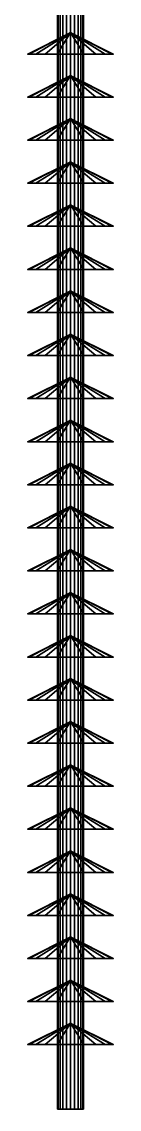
# Model space of a CAD drawing. Extents: x -14.2 to 13.4, y -20.5 to 46.3.
# Drawn here: x 7.5 to 7.7, y 38 to 40.525 of the extents above; entities that cross this region are included whole.
import ezdxf

# ---------------------------------------------------------------- set-up
doc = ezdxf.new("R2010")
doc.units = 0

msp = doc.modelspace()

# ---------------------------------------------------------------- linework, layer by layer
at = {"layer": '2', "color": 7}
for points in [[(7.5715, 43, 0.0093), (7.5715, 38, 0.0093), (7.57, 38), (7.57, 43)], [(7.57, 43), (7.57, 38), (7.5715, 38, -0.0093), (7.5715, 43, -0.0093)], [(7.5757, 43, 0.0176), (7.5757, 38, 0.0176), (7.5715, 38, 0.0093), (7.5715, 43, 0.0093)], [(7.5715, 43, -0.0093), (7.5715, 38, -0.0093), (7.5757, 38, -0.0176), (7.5757, 43, -0.0176)], [(7.5824, 43, 0.0243), (7.5824, 38, 0.0243), (7.5757, 38, 0.0176), (7.5757, 43, 0.0176)], [(7.5757, 43, -0.0176), (7.5757, 38, -0.0176), (7.5824, 38, -0.0243), (7.5824, 43, -0.0243)], [(7.5907, 43, 0.0285), (7.5907, 38, 0.0285), (7.5824, 38, 0.0243), (7.5824, 43, 0.0243)], [(7.5824, 43, -0.0243), (7.5824, 38, -0.0243), (7.5907, 38, -0.0285), (7.5907, 43, -0.0285)], [(7.6, 43, 0.03), (7.6, 38, 0.03), (7.5907, 38, 0.0285), (7.5907, 43, 0.0285)], [(7.5907, 43, -0.0285), (7.5907, 38, -0.0285), (7.6, 38, -0.03), (7.6, 43, -0.03)], [(7.6093, 43, 0.0285), (7.6093, 38, 0.0285), (7.6, 38, 0.03), (7.6, 43, 0.03)], [(7.6, 43, -0.03), (7.6, 38, -0.03), (7.6093, 38, -0.0285), (7.6093, 43, -0.0285)], [(7.6176, 43, 0.0243), (7.6176, 38, 0.0243), (7.6093, 38, 0.0285), (7.6093, 43, 0.0285)], [(7.6093, 43, -0.0285), (7.6093, 38, -0.0285), (7.6176, 38, -0.0243), (7.6176, 43, -0.0243)], [(7.6243, 43, 0.0176), (7.6243, 38, 0.0176), (7.6176, 38, 0.0243), (7.6176, 43, 0.0243)], [(7.6176, 43, -0.0243), (7.6176, 38, -0.0243), (7.6243, 38, -0.0176), (7.6243, 43, -0.0176)], [(7.6285, 43, 0.0093), (7.6285, 38, 0.0093), (7.6243, 38, 0.0176), (7.6243, 43, 0.0176)], [(7.6243, 43, -0.0176), (7.6243, 38, -0.0176), (7.6285, 38, -0.0093), (7.6285, 43, -0.0093)], [(7.63, 43), (7.63, 38), (7.6285, 38, 0.0093), (7.6285, 43, 0.0093)], [(7.6285, 43, -0.0093), (7.6285, 38, -0.0093), (7.63, 38), (7.63, 43)], [(7.6, 40.5), (7.5049, 40.45, 0.0309), (7.5, 40.45)], [(7.6, 40.5), (7.5, 40.45), (7.5049, 40.45, -0.0309)], [(7.6, 40.5), (7.5191, 40.45, 0.0588), (7.5049, 40.45, 0.0309)], [(7.6, 40.5), (7.5049, 40.45, -0.0309), (7.5191, 40.45, -0.0588)], [(7.6, 40.5), (7.5412, 40.45, 0.0809), (7.5191, 40.45, 0.0588)], [(7.6, 40.5), (7.5191, 40.45, -0.0588), (7.5412, 40.45, -0.0809)], [(7.6, 40.5), (7.5691, 40.45, 0.0951), (7.5412, 40.45, 0.0809)], [(7.6, 40.5), (7.5412, 40.45, -0.0809), (7.5691, 40.45, -0.0951)], [(7.6, 40.5), (7.6, 40.45, 0.1), (7.5691, 40.45, 0.0951)], [(7.6, 40.5), (7.5691, 40.45, -0.0951), (7.6, 40.45, -0.1)], [(7.6, 40.5), (7.7, 40.45), (7.6951, 40.45, 0.0309)], [(7.6, 40.5), (7.6951, 40.45, 0.0309), (7.6809, 40.45, 0.0588)], [(7.6, 40.5), (7.6809, 40.45, 0.0588), (7.6588, 40.45, 0.0809)], [(7.6, 40.5), (7.6588, 40.45, 0.0809), (7.6309, 40.45, 0.0951)], [(7.6, 40.5), (7.6309, 40.45, 0.0951), (7.6, 40.45, 0.1)], [(7.6, 40.5), (7.6, 40.45, -0.1), (7.6309, 40.45, -0.0951)], [(7.6, 40.5), (7.6309, 40.45, -0.0951), (7.6588, 40.45, -0.0809)], [(7.6, 40.5), (7.6588, 40.45, -0.0809), (7.6809, 40.45, -0.0588)], [(7.6, 40.5), (7.6809, 40.45, -0.0588), (7.6951, 40.45, -0.0309)], [(7.6, 40.5), (7.6951, 40.45, -0.0309), (7.7, 40.45)], [(7.6, 40.4), (7.5049, 40.35, 0.0309), (7.5, 40.35)], [(7.6, 40.4), (7.5, 40.35), (7.5049, 40.35, -0.0309)], [(7.6, 40.4), (7.5191, 40.35, 0.0588), (7.5049, 40.35, 0.0309)], [(7.6, 40.4), (7.5049, 40.35, -0.0309), (7.5191, 40.35, -0.0588)], [(7.6, 40.4), (7.5412, 40.35, 0.0809), (7.5191, 40.35, 0.0588)], [(7.6, 40.4), (7.5191, 40.35, -0.0588), (7.5412, 40.35, -0.0809)], [(7.6, 40.4), (7.5691, 40.35, 0.0951), (7.5412, 40.35, 0.0809)], [(7.6, 40.4), (7.5412, 40.35, -0.0809), (7.5691, 40.35, -0.0951)], [(7.6, 40.4), (7.6, 40.35, 0.1), (7.5691, 40.35, 0.0951)], [(7.6, 40.4), (7.5691, 40.35, -0.0951), (7.6, 40.35, -0.1)], [(7.6, 40.4), (7.7, 40.35), (7.6951, 40.35, 0.0309)], [(7.6, 40.4), (7.6951, 40.35, 0.0309), (7.6809, 40.35, 0.0588)], [(7.6, 40.4), (7.6809, 40.35, 0.0588), (7.6588, 40.35, 0.0809)], [(7.6, 40.4), (7.6588, 40.35, 0.0809), (7.6309, 40.35, 0.0951)], [(7.6, 40.4), (7.6309, 40.35, 0.0951), (7.6, 40.35, 0.1)], [(7.6, 40.4), (7.6, 40.35, -0.1), (7.6309, 40.35, -0.0951)], [(7.6, 40.4), (7.6309, 40.35, -0.0951), (7.6588, 40.35, -0.0809)], [(7.6, 40.4), (7.6588, 40.35, -0.0809), (7.6809, 40.35, -0.0588)], [(7.6, 40.4), (7.6809, 40.35, -0.0588), (7.6951, 40.35, -0.0309)], [(7.6, 40.4), (7.6951, 40.35, -0.0309), (7.7, 40.35)], [(7.6, 40.3), (7.5049, 40.25, 0.0309), (7.5, 40.25)], [(7.6, 40.3), (7.5, 40.25), (7.5049, 40.25, -0.0309)], [(7.6, 40.3), (7.5191, 40.25, 0.0588), (7.5049, 40.25, 0.0309)], [(7.6, 40.3), (7.5049, 40.25, -0.0309), (7.5191, 40.25, -0.0588)], [(7.6, 40.3), (7.5412, 40.25, 0.0809), (7.5191, 40.25, 0.0588)], [(7.6, 40.3), (7.5191, 40.25, -0.0588), (7.5412, 40.25, -0.0809)], [(7.6, 40.3), (7.5691, 40.25, 0.0951), (7.5412, 40.25, 0.0809)], [(7.6, 40.3), (7.5412, 40.25, -0.0809), (7.5691, 40.25, -0.0951)], [(7.6, 40.3), (7.6, 40.25, 0.1), (7.5691, 40.25, 0.0951)], [(7.6, 40.3), (7.5691, 40.25, -0.0951), (7.6, 40.25, -0.1)], [(7.6, 40.3), (7.7, 40.25), (7.6951, 40.25, 0.0309)], [(7.6, 40.3), (7.6951, 40.25, 0.0309), (7.6809, 40.25, 0.0588)], [(7.6, 40.3), (7.6809, 40.25, 0.0588), (7.6588, 40.25, 0.0809)], [(7.6, 40.3), (7.6588, 40.25, 0.0809), (7.6309, 40.25, 0.0951)], [(7.6, 40.3), (7.6309, 40.25, 0.0951), (7.6, 40.25, 0.1)], [(7.6, 40.3), (7.6, 40.25, -0.1), (7.6309, 40.25, -0.0951)], [(7.6, 40.3), (7.6309, 40.25, -0.0951), (7.6588, 40.25, -0.0809)], [(7.6, 40.3), (7.6588, 40.25, -0.0809), (7.6809, 40.25, -0.0588)], [(7.6, 40.3), (7.6809, 40.25, -0.0588), (7.6951, 40.25, -0.0309)], [(7.6, 40.3), (7.6951, 40.25, -0.0309), (7.7, 40.25)], [(7.6, 40.2), (7.5049, 40.15, 0.0309), (7.5, 40.15)], [(7.6, 40.2), (7.5, 40.15), (7.5049, 40.15, -0.0309)], [(7.6, 40.2), (7.5191, 40.15, 0.0588), (7.5049, 40.15, 0.0309)], [(7.6, 40.2), (7.5049, 40.15, -0.0309), (7.5191, 40.15, -0.0588)], [(7.6, 40.2), (7.5412, 40.15, 0.0809), (7.5191, 40.15, 0.0588)], [(7.6, 40.2), (7.5191, 40.15, -0.0588), (7.5412, 40.15, -0.0809)], [(7.6, 40.2), (7.5691, 40.15, 0.0951), (7.5412, 40.15, 0.0809)], [(7.6, 40.2), (7.5412, 40.15, -0.0809), (7.5691, 40.15, -0.0951)], [(7.6, 40.2), (7.6, 40.15, 0.1), (7.5691, 40.15, 0.0951)], [(7.6, 40.2), (7.5691, 40.15, -0.0951), (7.6, 40.15, -0.1)], [(7.6, 40.2), (7.7, 40.15), (7.6951, 40.15, 0.0309)], [(7.6, 40.2), (7.6951, 40.15, 0.0309), (7.6809, 40.15, 0.0588)], [(7.6, 40.2), (7.6809, 40.15, 0.0588), (7.6588, 40.15, 0.0809)], [(7.6, 40.2), (7.6588, 40.15, 0.0809), (7.6309, 40.15, 0.0951)], [(7.6, 40.2), (7.6309, 40.15, 0.0951), (7.6, 40.15, 0.1)], [(7.6, 40.2), (7.6, 40.15, -0.1), (7.6309, 40.15, -0.0951)], [(7.6, 40.2), (7.6309, 40.15, -0.0951), (7.6588, 40.15, -0.0809)], [(7.6, 40.2), (7.6588, 40.15, -0.0809), (7.6809, 40.15, -0.0588)], [(7.6, 40.2), (7.6809, 40.15, -0.0588), (7.6951, 40.15, -0.0309)], [(7.6, 40.2), (7.6951, 40.15, -0.0309), (7.7, 40.15)], [(7.6, 40.1), (7.5049, 40.05, 0.0309), (7.5, 40.05)], [(7.6, 40.1), (7.5, 40.05), (7.5049, 40.05, -0.0309)], [(7.6, 40.1), (7.5191, 40.05, 0.0588), (7.5049, 40.05, 0.0309)], [(7.6, 40.1), (7.5049, 40.05, -0.0309), (7.5191, 40.05, -0.0588)], [(7.6, 40.1), (7.5412, 40.05, 0.0809), (7.5191, 40.05, 0.0588)], [(7.6, 40.1), (7.5191, 40.05, -0.0588), (7.5412, 40.05, -0.0809)], [(7.6, 40.1), (7.5691, 40.05, 0.0951), (7.5412, 40.05, 0.0809)], [(7.6, 40.1), (7.5412, 40.05, -0.0809), (7.5691, 40.05, -0.0951)], [(7.6, 40.1), (7.6, 40.05, 0.1), (7.5691, 40.05, 0.0951)], [(7.6, 40.1), (7.5691, 40.05, -0.0951), (7.6, 40.05, -0.1)], [(7.6, 40.1), (7.7, 40.05), (7.6951, 40.05, 0.0309)], [(7.6, 40.1), (7.6951, 40.05, 0.0309), (7.6809, 40.05, 0.0588)], [(7.6, 40.1), (7.6809, 40.05, 0.0588), (7.6588, 40.05, 0.0809)], [(7.6, 40.1), (7.6588, 40.05, 0.0809), (7.6309, 40.05, 0.0951)], [(7.6, 40.1), (7.6309, 40.05, 0.0951), (7.6, 40.05, 0.1)], [(7.6, 40.1), (7.6, 40.05, -0.1), (7.6309, 40.05, -0.0951)], [(7.6, 40.1), (7.6309, 40.05, -0.0951), (7.6588, 40.05, -0.0809)], [(7.6, 40.1), (7.6588, 40.05, -0.0809), (7.6809, 40.05, -0.0588)], [(7.6, 40.1), (7.6809, 40.05, -0.0588), (7.6951, 40.05, -0.0309)], [(7.6, 40.1), (7.6951, 40.05, -0.0309), (7.7, 40.05)], [(7.6, 40), (7.5049, 39.95, 0.0309), (7.5, 39.95)], [(7.6, 40), (7.5, 39.95), (7.5049, 39.95, -0.0309)], [(7.6, 40), (7.5191, 39.95, 0.0588), (7.5049, 39.95, 0.0309)], [(7.6, 40), (7.5049, 39.95, -0.0309), (7.5191, 39.95, -0.0588)], [(7.6, 40), (7.5412, 39.95, 0.0809), (7.5191, 39.95, 0.0588)], [(7.6, 40), (7.5191, 39.95, -0.0588), (7.5412, 39.95, -0.0809)], [(7.6, 40), (7.5691, 39.95, 0.0951), (7.5412, 39.95, 0.0809)], [(7.6, 40), (7.5412, 39.95, -0.0809), (7.5691, 39.95, -0.0951)], [(7.6, 40), (7.6, 39.95, 0.1), (7.5691, 39.95, 0.0951)], [(7.6, 40), (7.5691, 39.95, -0.0951), (7.6, 39.95, -0.1)], [(7.6, 40), (7.7, 39.95), (7.6951, 39.95, 0.0309)], [(7.6, 40), (7.6951, 39.95, 0.0309), (7.6809, 39.95, 0.0588)], [(7.6, 40), (7.6809, 39.95, 0.0588), (7.6588, 39.95, 0.0809)], [(7.6, 40), (7.6588, 39.95, 0.0809), (7.6309, 39.95, 0.0951)], [(7.6, 40), (7.6309, 39.95, 0.0951), (7.6, 39.95, 0.1)], [(7.6, 40), (7.6, 39.95, -0.1), (7.6309, 39.95, -0.0951)], [(7.6, 40), (7.6309, 39.95, -0.0951), (7.6588, 39.95, -0.0809)], [(7.6, 40), (7.6588, 39.95, -0.0809), (7.6809, 39.95, -0.0588)], [(7.6, 40), (7.6809, 39.95, -0.0588), (7.6951, 39.95, -0.0309)], [(7.6, 40), (7.6951, 39.95, -0.0309), (7.7, 39.95)], [(7.6, 39.9), (7.5049, 39.85, 0.0309), (7.5, 39.85)], [(7.6, 39.9), (7.5, 39.85), (7.5049, 39.85, -0.0309)], [(7.6, 39.9), (7.5191, 39.85, 0.0588), (7.5049, 39.85, 0.0309)], [(7.6, 39.9), (7.5049, 39.85, -0.0309), (7.5191, 39.85, -0.0588)], [(7.6, 39.9), (7.5412, 39.85, 0.0809), (7.5191, 39.85, 0.0588)], [(7.6, 39.9), (7.5191, 39.85, -0.0588), (7.5412, 39.85, -0.0809)], [(7.6, 39.9), (7.5691, 39.85, 0.0951), (7.5412, 39.85, 0.0809)], [(7.6, 39.9), (7.5412, 39.85, -0.0809), (7.5691, 39.85, -0.0951)], [(7.6, 39.9), (7.6, 39.85, 0.1), (7.5691, 39.85, 0.0951)], [(7.6, 39.9), (7.5691, 39.85, -0.0951), (7.6, 39.85, -0.1)], [(7.6, 39.9), (7.7, 39.85), (7.6951, 39.85, 0.0309)], [(7.6, 39.9), (7.6951, 39.85, 0.0309), (7.6809, 39.85, 0.0588)], [(7.6, 39.9), (7.6809, 39.85, 0.0588), (7.6588, 39.85, 0.0809)], [(7.6, 39.9), (7.6588, 39.85, 0.0809), (7.6309, 39.85, 0.0951)], [(7.6, 39.9), (7.6309, 39.85, 0.0951), (7.6, 39.85, 0.1)], [(7.6, 39.9), (7.6, 39.85, -0.1), (7.6309, 39.85, -0.0951)], [(7.6, 39.9), (7.6309, 39.85, -0.0951), (7.6588, 39.85, -0.0809)], [(7.6, 39.9), (7.6588, 39.85, -0.0809), (7.6809, 39.85, -0.0588)], [(7.6, 39.9), (7.6809, 39.85, -0.0588), (7.6951, 39.85, -0.0309)], [(7.6, 39.9), (7.6951, 39.85, -0.0309), (7.7, 39.85)], [(7.6, 39.8), (7.5049, 39.75, 0.0309), (7.5, 39.75)], [(7.6, 39.8), (7.5, 39.75), (7.5049, 39.75, -0.0309)], [(7.6, 39.8), (7.5191, 39.75, 0.0588), (7.5049, 39.75, 0.0309)], [(7.6, 39.8), (7.5049, 39.75, -0.0309), (7.5191, 39.75, -0.0588)], [(7.6, 39.8), (7.5412, 39.75, 0.0809), (7.5191, 39.75, 0.0588)], [(7.6, 39.8), (7.5191, 39.75, -0.0588), (7.5412, 39.75, -0.0809)], [(7.6, 39.8), (7.5691, 39.75, 0.0951), (7.5412, 39.75, 0.0809)], [(7.6, 39.8), (7.5412, 39.75, -0.0809), (7.5691, 39.75, -0.0951)], [(7.6, 39.8), (7.6, 39.75, 0.1), (7.5691, 39.75, 0.0951)], [(7.6, 39.8), (7.5691, 39.75, -0.0951), (7.6, 39.75, -0.1)], [(7.6, 39.8), (7.7, 39.75), (7.6951, 39.75, 0.0309)], [(7.6, 39.8), (7.6951, 39.75, 0.0309), (7.6809, 39.75, 0.0588)], [(7.6, 39.8), (7.6809, 39.75, 0.0588), (7.6588, 39.75, 0.0809)], [(7.6, 39.8), (7.6588, 39.75, 0.0809), (7.6309, 39.75, 0.0951)], [(7.6, 39.8), (7.6309, 39.75, 0.0951), (7.6, 39.75, 0.1)], [(7.6, 39.8), (7.6, 39.75, -0.1), (7.6309, 39.75, -0.0951)], [(7.6, 39.8), (7.6309, 39.75, -0.0951), (7.6588, 39.75, -0.0809)], [(7.6, 39.8), (7.6588, 39.75, -0.0809), (7.6809, 39.75, -0.0588)], [(7.6, 39.8), (7.6809, 39.75, -0.0588), (7.6951, 39.75, -0.0309)], [(7.6, 39.8), (7.6951, 39.75, -0.0309), (7.7, 39.75)], [(7.6, 39.7), (7.5049, 39.65, 0.0309), (7.5, 39.65)], [(7.6, 39.7), (7.5, 39.65), (7.5049, 39.65, -0.0309)], [(7.6, 39.7), (7.5191, 39.65, 0.0588), (7.5049, 39.65, 0.0309)], [(7.6, 39.7), (7.5049, 39.65, -0.0309), (7.5191, 39.65, -0.0588)], [(7.6, 39.7), (7.5412, 39.65, 0.0809), (7.5191, 39.65, 0.0588)], [(7.6, 39.7), (7.5191, 39.65, -0.0588), (7.5412, 39.65, -0.0809)], [(7.6, 39.7), (7.5691, 39.65, 0.0951), (7.5412, 39.65, 0.0809)], [(7.6, 39.7), (7.5412, 39.65, -0.0809), (7.5691, 39.65, -0.0951)], [(7.6, 39.7), (7.6, 39.65, 0.1), (7.5691, 39.65, 0.0951)], [(7.6, 39.7), (7.5691, 39.65, -0.0951), (7.6, 39.65, -0.1)], [(7.6, 39.7), (7.7, 39.65), (7.6951, 39.65, 0.0309)], [(7.6, 39.7), (7.6951, 39.65, 0.0309), (7.6809, 39.65, 0.0588)], [(7.6, 39.7), (7.6809, 39.65, 0.0588), (7.6588, 39.65, 0.0809)], [(7.6, 39.7), (7.6588, 39.65, 0.0809), (7.6309, 39.65, 0.0951)], [(7.6, 39.7), (7.6309, 39.65, 0.0951), (7.6, 39.65, 0.1)], [(7.6, 39.7), (7.6, 39.65, -0.1), (7.6309, 39.65, -0.0951)], [(7.6, 39.7), (7.6309, 39.65, -0.0951), (7.6588, 39.65, -0.0809)], [(7.6, 39.7), (7.6588, 39.65, -0.0809), (7.6809, 39.65, -0.0588)], [(7.6, 39.7), (7.6809, 39.65, -0.0588), (7.6951, 39.65, -0.0309)], [(7.6, 39.7), (7.6951, 39.65, -0.0309), (7.7, 39.65)], [(7.6, 39.6), (7.5049, 39.55, 0.0309), (7.5, 39.55)], [(7.6, 39.6), (7.5, 39.55), (7.5049, 39.55, -0.0309)], [(7.6, 39.6), (7.5191, 39.55, 0.0588), (7.5049, 39.55, 0.0309)], [(7.6, 39.6), (7.5049, 39.55, -0.0309), (7.5191, 39.55, -0.0588)], [(7.6, 39.6), (7.5412, 39.55, 0.0809), (7.5191, 39.55, 0.0588)], [(7.6, 39.6), (7.5191, 39.55, -0.0588), (7.5412, 39.55, -0.0809)], [(7.6, 39.6), (7.5691, 39.55, 0.0951), (7.5412, 39.55, 0.0809)], [(7.6, 39.6), (7.5412, 39.55, -0.0809), (7.5691, 39.55, -0.0951)], [(7.6, 39.6), (7.6, 39.55, 0.1), (7.5691, 39.55, 0.0951)], [(7.6, 39.6), (7.5691, 39.55, -0.0951), (7.6, 39.55, -0.1)], [(7.6, 39.6), (7.7, 39.55), (7.6951, 39.55, 0.0309)], [(7.6, 39.6), (7.6951, 39.55, 0.0309), (7.6809, 39.55, 0.0588)], [(7.6, 39.6), (7.6809, 39.55, 0.0588), (7.6588, 39.55, 0.0809)], [(7.6, 39.6), (7.6588, 39.55, 0.0809), (7.6309, 39.55, 0.0951)], [(7.6, 39.6), (7.6309, 39.55, 0.0951), (7.6, 39.55, 0.1)], [(7.6, 39.6), (7.6, 39.55, -0.1), (7.6309, 39.55, -0.0951)], [(7.6, 39.6), (7.6309, 39.55, -0.0951), (7.6588, 39.55, -0.0809)], [(7.6, 39.6), (7.6588, 39.55, -0.0809), (7.6809, 39.55, -0.0588)], [(7.6, 39.6), (7.6809, 39.55, -0.0588), (7.6951, 39.55, -0.0309)], [(7.6, 39.6), (7.6951, 39.55, -0.0309), (7.7, 39.55)], [(7.6, 39.5), (7.5049, 39.45, 0.0309), (7.5, 39.45)], [(7.6, 39.5), (7.5, 39.45), (7.5049, 39.45, -0.0309)], [(7.6, 39.5), (7.5191, 39.45, 0.0588), (7.5049, 39.45, 0.0309)], [(7.6, 39.5), (7.5049, 39.45, -0.0309), (7.5191, 39.45, -0.0588)], [(7.6, 39.5), (7.5412, 39.45, 0.0809), (7.5191, 39.45, 0.0588)], [(7.6, 39.5), (7.5191, 39.45, -0.0588), (7.5412, 39.45, -0.0809)], [(7.6, 39.5), (7.5691, 39.45, 0.0951), (7.5412, 39.45, 0.0809)], [(7.6, 39.5), (7.5412, 39.45, -0.0809), (7.5691, 39.45, -0.0951)], [(7.6, 39.5), (7.6, 39.45, 0.1), (7.5691, 39.45, 0.0951)], [(7.6, 39.5), (7.5691, 39.45, -0.0951), (7.6, 39.45, -0.1)], [(7.6, 39.5), (7.7, 39.45), (7.6951, 39.45, 0.0309)], [(7.6, 39.5), (7.6951, 39.45, 0.0309), (7.6809, 39.45, 0.0588)], [(7.6, 39.5), (7.6809, 39.45, 0.0588), (7.6588, 39.45, 0.0809)], [(7.6, 39.5), (7.6588, 39.45, 0.0809), (7.6309, 39.45, 0.0951)], [(7.6, 39.5), (7.6309, 39.45, 0.0951), (7.6, 39.45, 0.1)], [(7.6, 39.5), (7.6, 39.45, -0.1), (7.6309, 39.45, -0.0951)], [(7.6, 39.5), (7.6309, 39.45, -0.0951), (7.6588, 39.45, -0.0809)], [(7.6, 39.5), (7.6588, 39.45, -0.0809), (7.6809, 39.45, -0.0588)], [(7.6, 39.5), (7.6809, 39.45, -0.0588), (7.6951, 39.45, -0.0309)], [(7.6, 39.5), (7.6951, 39.45, -0.0309), (7.7, 39.45)], [(7.6, 39.4), (7.5049, 39.35, 0.0309), (7.5, 39.35)], [(7.6, 39.4), (7.5, 39.35), (7.5049, 39.35, -0.0309)], [(7.6, 39.4), (7.5191, 39.35, 0.0588), (7.5049, 39.35, 0.0309)], [(7.6, 39.4), (7.5049, 39.35, -0.0309), (7.5191, 39.35, -0.0588)], [(7.6, 39.4), (7.5412, 39.35, 0.0809), (7.5191, 39.35, 0.0588)], [(7.6, 39.4), (7.5191, 39.35, -0.0588), (7.5412, 39.35, -0.0809)], [(7.6, 39.4), (7.5691, 39.35, 0.0951), (7.5412, 39.35, 0.0809)], [(7.6, 39.4), (7.5412, 39.35, -0.0809), (7.5691, 39.35, -0.0951)], [(7.6, 39.4), (7.6, 39.35, 0.1), (7.5691, 39.35, 0.0951)], [(7.6, 39.4), (7.5691, 39.35, -0.0951), (7.6, 39.35, -0.1)], [(7.6, 39.4), (7.7, 39.35), (7.6951, 39.35, 0.0309)], [(7.6, 39.4), (7.6951, 39.35, 0.0309), (7.6809, 39.35, 0.0588)], [(7.6, 39.4), (7.6809, 39.35, 0.0588), (7.6588, 39.35, 0.0809)], [(7.6, 39.4), (7.6588, 39.35, 0.0809), (7.6309, 39.35, 0.0951)], [(7.6, 39.4), (7.6309, 39.35, 0.0951), (7.6, 39.35, 0.1)], [(7.6, 39.4), (7.6, 39.35, -0.1), (7.6309, 39.35, -0.0951)], [(7.6, 39.4), (7.6309, 39.35, -0.0951), (7.6588, 39.35, -0.0809)], [(7.6, 39.4), (7.6588, 39.35, -0.0809), (7.6809, 39.35, -0.0588)], [(7.6, 39.4), (7.6809, 39.35, -0.0588), (7.6951, 39.35, -0.0309)], [(7.6, 39.4), (7.6951, 39.35, -0.0309), (7.7, 39.35)], [(7.6, 39.3), (7.5049, 39.25, 0.0309), (7.5, 39.25)], [(7.6, 39.3), (7.5, 39.25), (7.5049, 39.25, -0.0309)], [(7.6, 39.3), (7.5191, 39.25, 0.0588), (7.5049, 39.25, 0.0309)], [(7.6, 39.3), (7.5049, 39.25, -0.0309), (7.5191, 39.25, -0.0588)], [(7.6, 39.3), (7.5412, 39.25, 0.0809), (7.5191, 39.25, 0.0588)], [(7.6, 39.3), (7.5191, 39.25, -0.0588), (7.5412, 39.25, -0.0809)], [(7.6, 39.3), (7.5691, 39.25, 0.0951), (7.5412, 39.25, 0.0809)], [(7.6, 39.3), (7.5412, 39.25, -0.0809), (7.5691, 39.25, -0.0951)], [(7.6, 39.3), (7.6, 39.25, 0.1), (7.5691, 39.25, 0.0951)], [(7.6, 39.3), (7.5691, 39.25, -0.0951), (7.6, 39.25, -0.1)], [(7.6, 39.3), (7.7, 39.25), (7.6951, 39.25, 0.0309)], [(7.6, 39.3), (7.6951, 39.25, 0.0309), (7.6809, 39.25, 0.0588)], [(7.6, 39.3), (7.6809, 39.25, 0.0588), (7.6588, 39.25, 0.0809)], [(7.6, 39.3), (7.6588, 39.25, 0.0809), (7.6309, 39.25, 0.0951)], [(7.6, 39.3), (7.6309, 39.25, 0.0951), (7.6, 39.25, 0.1)], [(7.6, 39.3), (7.6, 39.25, -0.1), (7.6309, 39.25, -0.0951)], [(7.6, 39.3), (7.6309, 39.25, -0.0951), (7.6588, 39.25, -0.0809)], [(7.6, 39.3), (7.6588, 39.25, -0.0809), (7.6809, 39.25, -0.0588)], [(7.6, 39.3), (7.6809, 39.25, -0.0588), (7.6951, 39.25, -0.0309)], [(7.6, 39.3), (7.6951, 39.25, -0.0309), (7.7, 39.25)], [(7.6, 39.2), (7.5049, 39.15, 0.0309), (7.5, 39.15)], [(7.6, 39.2), (7.5, 39.15), (7.5049, 39.15, -0.0309)], [(7.6, 39.2), (7.5191, 39.15, 0.0588), (7.5049, 39.15, 0.0309)], [(7.6, 39.2), (7.5049, 39.15, -0.0309), (7.5191, 39.15, -0.0588)], [(7.6, 39.2), (7.5412, 39.15, 0.0809), (7.5191, 39.15, 0.0588)], [(7.6, 39.2), (7.5191, 39.15, -0.0588), (7.5412, 39.15, -0.0809)], [(7.6, 39.2), (7.5691, 39.15, 0.0951), (7.5412, 39.15, 0.0809)], [(7.6, 39.2), (7.5412, 39.15, -0.0809), (7.5691, 39.15, -0.0951)], [(7.6, 39.2), (7.6, 39.15, 0.1), (7.5691, 39.15, 0.0951)], [(7.6, 39.2), (7.5691, 39.15, -0.0951), (7.6, 39.15, -0.1)], [(7.6, 39.2), (7.7, 39.15), (7.6951, 39.15, 0.0309)], [(7.6, 39.2), (7.6951, 39.15, 0.0309), (7.6809, 39.15, 0.0588)], [(7.6, 39.2), (7.6809, 39.15, 0.0588), (7.6588, 39.15, 0.0809)], [(7.6, 39.2), (7.6588, 39.15, 0.0809), (7.6309, 39.15, 0.0951)], [(7.6, 39.2), (7.6309, 39.15, 0.0951), (7.6, 39.15, 0.1)], [(7.6, 39.2), (7.6, 39.15, -0.1), (7.6309, 39.15, -0.0951)], [(7.6, 39.2), (7.6309, 39.15, -0.0951), (7.6588, 39.15, -0.0809)], [(7.6, 39.2), (7.6588, 39.15, -0.0809), (7.6809, 39.15, -0.0588)], [(7.6, 39.2), (7.6809, 39.15, -0.0588), (7.6951, 39.15, -0.0309)], [(7.6, 39.2), (7.6951, 39.15, -0.0309), (7.7, 39.15)], [(7.6, 39.1), (7.5049, 39.05, 0.0309), (7.5, 39.05)], [(7.6, 39.1), (7.5, 39.05), (7.5049, 39.05, -0.0309)], [(7.6, 39.1), (7.5191, 39.05, 0.0588), (7.5049, 39.05, 0.0309)], [(7.6, 39.1), (7.5049, 39.05, -0.0309), (7.5191, 39.05, -0.0588)], [(7.6, 39.1), (7.5412, 39.05, 0.0809), (7.5191, 39.05, 0.0588)], [(7.6, 39.1), (7.5191, 39.05, -0.0588), (7.5412, 39.05, -0.0809)], [(7.6, 39.1), (7.5691, 39.05, 0.0951), (7.5412, 39.05, 0.0809)], [(7.6, 39.1), (7.5412, 39.05, -0.0809), (7.5691, 39.05, -0.0951)], [(7.6, 39.1), (7.6, 39.05, 0.1), (7.5691, 39.05, 0.0951)], [(7.6, 39.1), (7.5691, 39.05, -0.0951), (7.6, 39.05, -0.1)], [(7.6, 39.1), (7.7, 39.05), (7.6951, 39.05, 0.0309)], [(7.6, 39.1), (7.6951, 39.05, 0.0309), (7.6809, 39.05, 0.0588)], [(7.6, 39.1), (7.6809, 39.05, 0.0588), (7.6588, 39.05, 0.0809)], [(7.6, 39.1), (7.6588, 39.05, 0.0809), (7.6309, 39.05, 0.0951)], [(7.6, 39.1), (7.6309, 39.05, 0.0951), (7.6, 39.05, 0.1)], [(7.6, 39.1), (7.6, 39.05, -0.1), (7.6309, 39.05, -0.0951)], [(7.6, 39.1), (7.6309, 39.05, -0.0951), (7.6588, 39.05, -0.0809)], [(7.6, 39.1), (7.6588, 39.05, -0.0809), (7.6809, 39.05, -0.0588)], [(7.6, 39.1), (7.6809, 39.05, -0.0588), (7.6951, 39.05, -0.0309)], [(7.6, 39.1), (7.6951, 39.05, -0.0309), (7.7, 39.05)], [(7.6, 39), (7.5049, 38.95, 0.0309), (7.5, 38.95)], [(7.6, 39), (7.5, 38.95), (7.5049, 38.95, -0.0309)], [(7.6, 39), (7.5191, 38.95, 0.0588), (7.5049, 38.95, 0.0309)], [(7.6, 39), (7.5049, 38.95, -0.0309), (7.5191, 38.95, -0.0588)], [(7.6, 39), (7.5412, 38.95, 0.0809), (7.5191, 38.95, 0.0588)], [(7.6, 39), (7.5191, 38.95, -0.0588), (7.5412, 38.95, -0.0809)], [(7.6, 39), (7.5691, 38.95, 0.0951), (7.5412, 38.95, 0.0809)], [(7.6, 39), (7.5412, 38.95, -0.0809), (7.5691, 38.95, -0.0951)], [(7.6, 39), (7.6, 38.95, 0.1), (7.5691, 38.95, 0.0951)], [(7.6, 39), (7.5691, 38.95, -0.0951), (7.6, 38.95, -0.1)], [(7.6, 39), (7.7, 38.95), (7.6951, 38.95, 0.0309)], [(7.6, 39), (7.6951, 38.95, 0.0309), (7.6809, 38.95, 0.0588)], [(7.6, 39), (7.6809, 38.95, 0.0588), (7.6588, 38.95, 0.0809)], [(7.6, 39), (7.6588, 38.95, 0.0809), (7.6309, 38.95, 0.0951)], [(7.6, 39), (7.6309, 38.95, 0.0951), (7.6, 38.95, 0.1)], [(7.6, 39), (7.6, 38.95, -0.1), (7.6309, 38.95, -0.0951)], [(7.6, 39), (7.6309, 38.95, -0.0951), (7.6588, 38.95, -0.0809)], [(7.6, 39), (7.6588, 38.95, -0.0809), (7.6809, 38.95, -0.0588)], [(7.6, 39), (7.6809, 38.95, -0.0588), (7.6951, 38.95, -0.0309)], [(7.6, 39), (7.6951, 38.95, -0.0309), (7.7, 38.95)], [(7.6, 38.9), (7.5049, 38.85, 0.0309), (7.5, 38.85)], [(7.6, 38.9), (7.5, 38.85), (7.5049, 38.85, -0.0309)], [(7.6, 38.9), (7.5191, 38.85, 0.0588), (7.5049, 38.85, 0.0309)], [(7.6, 38.9), (7.5049, 38.85, -0.0309), (7.5191, 38.85, -0.0588)], [(7.6, 38.9), (7.5412, 38.85, 0.0809), (7.5191, 38.85, 0.0588)], [(7.6, 38.9), (7.5191, 38.85, -0.0588), (7.5412, 38.85, -0.0809)], [(7.6, 38.9), (7.5691, 38.85, 0.0951), (7.5412, 38.85, 0.0809)], [(7.6, 38.9), (7.5412, 38.85, -0.0809), (7.5691, 38.85, -0.0951)], [(7.6, 38.9), (7.6, 38.85, 0.1), (7.5691, 38.85, 0.0951)], [(7.6, 38.9), (7.5691, 38.85, -0.0951), (7.6, 38.85, -0.1)], [(7.6, 38.9), (7.7, 38.85), (7.6951, 38.85, 0.0309)], [(7.6, 38.9), (7.6951, 38.85, 0.0309), (7.6809, 38.85, 0.0588)], [(7.6, 38.9), (7.6809, 38.85, 0.0588), (7.6588, 38.85, 0.0809)], [(7.6, 38.9), (7.6588, 38.85, 0.0809), (7.6309, 38.85, 0.0951)], [(7.6, 38.9), (7.6309, 38.85, 0.0951), (7.6, 38.85, 0.1)], [(7.6, 38.9), (7.6, 38.85, -0.1), (7.6309, 38.85, -0.0951)], [(7.6, 38.9), (7.6309, 38.85, -0.0951), (7.6588, 38.85, -0.0809)], [(7.6, 38.9), (7.6588, 38.85, -0.0809), (7.6809, 38.85, -0.0588)], [(7.6, 38.9), (7.6809, 38.85, -0.0588), (7.6951, 38.85, -0.0309)], [(7.6, 38.9), (7.6951, 38.85, -0.0309), (7.7, 38.85)], [(7.6, 38.8), (7.5049, 38.75, 0.0309), (7.5, 38.75)], [(7.6, 38.8), (7.5, 38.75), (7.5049, 38.75, -0.0309)], [(7.6, 38.8), (7.5191, 38.75, 0.0588), (7.5049, 38.75, 0.0309)], [(7.6, 38.8), (7.5049, 38.75, -0.0309), (7.5191, 38.75, -0.0588)], [(7.6, 38.8), (7.5412, 38.75, 0.0809), (7.5191, 38.75, 0.0588)], [(7.6, 38.8), (7.5191, 38.75, -0.0588), (7.5412, 38.75, -0.0809)], [(7.6, 38.8), (7.5691, 38.75, 0.0951), (7.5412, 38.75, 0.0809)], [(7.6, 38.8), (7.5412, 38.75, -0.0809), (7.5691, 38.75, -0.0951)], [(7.6, 38.8), (7.6, 38.75, 0.1), (7.5691, 38.75, 0.0951)], [(7.6, 38.8), (7.5691, 38.75, -0.0951), (7.6, 38.75, -0.1)], [(7.6, 38.8), (7.7, 38.75), (7.6951, 38.75, 0.0309)], [(7.6, 38.8), (7.6951, 38.75, 0.0309), (7.6809, 38.75, 0.0588)], [(7.6, 38.8), (7.6809, 38.75, 0.0588), (7.6588, 38.75, 0.0809)], [(7.6, 38.8), (7.6588, 38.75, 0.0809), (7.6309, 38.75, 0.0951)], [(7.6, 38.8), (7.6309, 38.75, 0.0951), (7.6, 38.75, 0.1)], [(7.6, 38.8), (7.6, 38.75, -0.1), (7.6309, 38.75, -0.0951)], [(7.6, 38.8), (7.6309, 38.75, -0.0951), (7.6588, 38.75, -0.0809)], [(7.6, 38.8), (7.6588, 38.75, -0.0809), (7.6809, 38.75, -0.0588)], [(7.6, 38.8), (7.6809, 38.75, -0.0588), (7.6951, 38.75, -0.0309)], [(7.6, 38.8), (7.6951, 38.75, -0.0309), (7.7, 38.75)], [(7.6, 38.7), (7.5049, 38.65, 0.0309), (7.5, 38.65)], [(7.6, 38.7), (7.5, 38.65), (7.5049, 38.65, -0.0309)], [(7.6, 38.7), (7.5191, 38.65, 0.0588), (7.5049, 38.65, 0.0309)], [(7.6, 38.7), (7.5049, 38.65, -0.0309), (7.5191, 38.65, -0.0588)], [(7.6, 38.7), (7.5412, 38.65, 0.0809), (7.5191, 38.65, 0.0588)], [(7.6, 38.7), (7.5191, 38.65, -0.0588), (7.5412, 38.65, -0.0809)], [(7.6, 38.7), (7.5691, 38.65, 0.0951), (7.5412, 38.65, 0.0809)], [(7.6, 38.7), (7.5412, 38.65, -0.0809), (7.5691, 38.65, -0.0951)], [(7.6, 38.7), (7.6, 38.65, 0.1), (7.5691, 38.65, 0.0951)], [(7.6, 38.7), (7.5691, 38.65, -0.0951), (7.6, 38.65, -0.1)], [(7.6, 38.7), (7.7, 38.65), (7.6951, 38.65, 0.0309)], [(7.6, 38.7), (7.6951, 38.65, 0.0309), (7.6809, 38.65, 0.0588)], [(7.6, 38.7), (7.6809, 38.65, 0.0588), (7.6588, 38.65, 0.0809)], [(7.6, 38.7), (7.6588, 38.65, 0.0809), (7.6309, 38.65, 0.0951)], [(7.6, 38.7), (7.6309, 38.65, 0.0951), (7.6, 38.65, 0.1)], [(7.6, 38.7), (7.6, 38.65, -0.1), (7.6309, 38.65, -0.0951)], [(7.6, 38.7), (7.6309, 38.65, -0.0951), (7.6588, 38.65, -0.0809)], [(7.6, 38.7), (7.6588, 38.65, -0.0809), (7.6809, 38.65, -0.0588)], [(7.6, 38.7), (7.6809, 38.65, -0.0588), (7.6951, 38.65, -0.0309)], [(7.6, 38.7), (7.6951, 38.65, -0.0309), (7.7, 38.65)], [(7.6, 38.6), (7.5049, 38.55, 0.0309), (7.5, 38.55)], [(7.6, 38.6), (7.5, 38.55), (7.5049, 38.55, -0.0309)], [(7.6, 38.6), (7.5191, 38.55, 0.0588), (7.5049, 38.55, 0.0309)], [(7.6, 38.6), (7.5049, 38.55, -0.0309), (7.5191, 38.55, -0.0588)], [(7.6, 38.6), (7.5412, 38.55, 0.0809), (7.5191, 38.55, 0.0588)], [(7.6, 38.6), (7.5191, 38.55, -0.0588), (7.5412, 38.55, -0.0809)], [(7.6, 38.6), (7.5691, 38.55, 0.0951), (7.5412, 38.55, 0.0809)], [(7.6, 38.6), (7.5412, 38.55, -0.0809), (7.5691, 38.55, -0.0951)], [(7.6, 38.6), (7.6, 38.55, 0.1), (7.5691, 38.55, 0.0951)], [(7.6, 38.6), (7.5691, 38.55, -0.0951), (7.6, 38.55, -0.1)], [(7.6, 38.6), (7.7, 38.55), (7.6951, 38.55, 0.0309)], [(7.6, 38.6), (7.6951, 38.55, 0.0309), (7.6809, 38.55, 0.0588)], [(7.6, 38.6), (7.6809, 38.55, 0.0588), (7.6588, 38.55, 0.0809)], [(7.6, 38.6), (7.6588, 38.55, 0.0809), (7.6309, 38.55, 0.0951)], [(7.6, 38.6), (7.6309, 38.55, 0.0951), (7.6, 38.55, 0.1)], [(7.6, 38.6), (7.6, 38.55, -0.1), (7.6309, 38.55, -0.0951)], [(7.6, 38.6), (7.6309, 38.55, -0.0951), (7.6588, 38.55, -0.0809)], [(7.6, 38.6), (7.6588, 38.55, -0.0809), (7.6809, 38.55, -0.0588)], [(7.6, 38.6), (7.6809, 38.55, -0.0588), (7.6951, 38.55, -0.0309)], [(7.6, 38.6), (7.6951, 38.55, -0.0309), (7.7, 38.55)], [(7.6, 38.5), (7.5049, 38.45, 0.0309), (7.5, 38.45)], [(7.6, 38.5), (7.5, 38.45), (7.5049, 38.45, -0.0309)], [(7.6, 38.5), (7.5191, 38.45, 0.0588), (7.5049, 38.45, 0.0309)], [(7.6, 38.5), (7.5049, 38.45, -0.0309), (7.5191, 38.45, -0.0588)], [(7.6, 38.5), (7.5412, 38.45, 0.0809), (7.5191, 38.45, 0.0588)], [(7.6, 38.5), (7.5191, 38.45, -0.0588), (7.5412, 38.45, -0.0809)], [(7.6, 38.5), (7.5691, 38.45, 0.0951), (7.5412, 38.45, 0.0809)], [(7.6, 38.5), (7.5412, 38.45, -0.0809), (7.5691, 38.45, -0.0951)], [(7.6, 38.5), (7.6, 38.45, 0.1), (7.5691, 38.45, 0.0951)], [(7.6, 38.5), (7.5691, 38.45, -0.0951), (7.6, 38.45, -0.1)], [(7.6, 38.5), (7.7, 38.45), (7.6951, 38.45, 0.0309)], [(7.6, 38.5), (7.6951, 38.45, 0.0309), (7.6809, 38.45, 0.0588)], [(7.6, 38.5), (7.6809, 38.45, 0.0588), (7.6588, 38.45, 0.0809)], [(7.6, 38.5), (7.6588, 38.45, 0.0809), (7.6309, 38.45, 0.0951)], [(7.6, 38.5), (7.6309, 38.45, 0.0951), (7.6, 38.45, 0.1)], [(7.6, 38.5), (7.6, 38.45, -0.1), (7.6309, 38.45, -0.0951)], [(7.6, 38.5), (7.6309, 38.45, -0.0951), (7.6588, 38.45, -0.0809)], [(7.6, 38.5), (7.6588, 38.45, -0.0809), (7.6809, 38.45, -0.0588)], [(7.6, 38.5), (7.6809, 38.45, -0.0588), (7.6951, 38.45, -0.0309)], [(7.6, 38.5), (7.6951, 38.45, -0.0309), (7.7, 38.45)], [(7.6, 38.4), (7.5049, 38.35, 0.0309), (7.5, 38.35)], [(7.6, 38.4), (7.5, 38.35), (7.5049, 38.35, -0.0309)], [(7.6, 38.4), (7.5191, 38.35, 0.0588), (7.5049, 38.35, 0.0309)], [(7.6, 38.4), (7.5049, 38.35, -0.0309), (7.5191, 38.35, -0.0588)], [(7.6, 38.4), (7.5412, 38.35, 0.0809), (7.5191, 38.35, 0.0588)], [(7.6, 38.4), (7.5191, 38.35, -0.0588), (7.5412, 38.35, -0.0809)], [(7.6, 38.4), (7.5691, 38.35, 0.0951), (7.5412, 38.35, 0.0809)], [(7.6, 38.4), (7.5412, 38.35, -0.0809), (7.5691, 38.35, -0.0951)], [(7.6, 38.4), (7.6, 38.35, 0.1), (7.5691, 38.35, 0.0951)], [(7.6, 38.4), (7.5691, 38.35, -0.0951), (7.6, 38.35, -0.1)], [(7.6, 38.4), (7.7, 38.35), (7.6951, 38.35, 0.0309)], [(7.6, 38.4), (7.6951, 38.35, 0.0309), (7.6809, 38.35, 0.0588)], [(7.6, 38.4), (7.6809, 38.35, 0.0588), (7.6588, 38.35, 0.0809)], [(7.6, 38.4), (7.6588, 38.35, 0.0809), (7.6309, 38.35, 0.0951)], [(7.6, 38.4), (7.6309, 38.35, 0.0951), (7.6, 38.35, 0.1)], [(7.6, 38.4), (7.6, 38.35, -0.1), (7.6309, 38.35, -0.0951)], [(7.6, 38.4), (7.6309, 38.35, -0.0951), (7.6588, 38.35, -0.0809)], [(7.6, 38.4), (7.6588, 38.35, -0.0809), (7.6809, 38.35, -0.0588)], [(7.6, 38.4), (7.6809, 38.35, -0.0588), (7.6951, 38.35, -0.0309)], [(7.6, 38.4), (7.6951, 38.35, -0.0309), (7.7, 38.35)], [(7.6, 38.3), (7.5049, 38.25, 0.0309), (7.5, 38.25)], [(7.6, 38.3), (7.5, 38.25), (7.5049, 38.25, -0.0309)], [(7.6, 38.3), (7.5191, 38.25, 0.0588), (7.5049, 38.25, 0.0309)], [(7.6, 38.3), (7.5049, 38.25, -0.0309), (7.5191, 38.25, -0.0588)], [(7.6, 38.3), (7.5412, 38.25, 0.0809), (7.5191, 38.25, 0.0588)], [(7.6, 38.3), (7.5191, 38.25, -0.0588), (7.5412, 38.25, -0.0809)], [(7.6, 38.3), (7.5691, 38.25, 0.0951), (7.5412, 38.25, 0.0809)], [(7.6, 38.3), (7.5412, 38.25, -0.0809), (7.5691, 38.25, -0.0951)], [(7.6, 38.3), (7.6, 38.25, 0.1), (7.5691, 38.25, 0.0951)], [(7.6, 38.3), (7.5691, 38.25, -0.0951), (7.6, 38.25, -0.1)], [(7.6, 38.3), (7.7, 38.25), (7.6951, 38.25, 0.0309)], [(7.6, 38.3), (7.6951, 38.25, 0.0309), (7.6809, 38.25, 0.0588)], [(7.6, 38.3), (7.6809, 38.25, 0.0588), (7.6588, 38.25, 0.0809)], [(7.6, 38.3), (7.6588, 38.25, 0.0809), (7.6309, 38.25, 0.0951)], [(7.6, 38.3), (7.6309, 38.25, 0.0951), (7.6, 38.25, 0.1)], [(7.6, 38.3), (7.6, 38.25, -0.1), (7.6309, 38.25, -0.0951)], [(7.6, 38.3), (7.6309, 38.25, -0.0951), (7.6588, 38.25, -0.0809)], [(7.6, 38.3), (7.6588, 38.25, -0.0809), (7.6809, 38.25, -0.0588)], [(7.6, 38.3), (7.6809, 38.25, -0.0588), (7.6951, 38.25, -0.0309)], [(7.6, 38.3), (7.6951, 38.25, -0.0309), (7.7, 38.25)], [(7.6, 38.2), (7.5049, 38.15, 0.0309), (7.5, 38.15)], [(7.6, 38.2), (7.5, 38.15), (7.5049, 38.15, -0.0309)], [(7.6, 38.2), (7.5191, 38.15, 0.0588), (7.5049, 38.15, 0.0309)], [(7.6, 38.2), (7.5049, 38.15, -0.0309), (7.5191, 38.15, -0.0588)], [(7.6, 38.2), (7.5412, 38.15, 0.0809), (7.5191, 38.15, 0.0588)], [(7.6, 38.2), (7.5191, 38.15, -0.0588), (7.5412, 38.15, -0.0809)], [(7.6, 38.2), (7.5691, 38.15, 0.0951), (7.5412, 38.15, 0.0809)], [(7.6, 38.2), (7.5412, 38.15, -0.0809), (7.5691, 38.15, -0.0951)], [(7.6, 38.2), (7.6, 38.15, 0.1), (7.5691, 38.15, 0.0951)], [(7.6, 38.2), (7.5691, 38.15, -0.0951), (7.6, 38.15, -0.1)], [(7.6, 38.2), (7.7, 38.15), (7.6951, 38.15, 0.0309)], [(7.6, 38.2), (7.6951, 38.15, 0.0309), (7.6809, 38.15, 0.0588)], [(7.6, 38.2), (7.6809, 38.15, 0.0588), (7.6588, 38.15, 0.0809)], [(7.6, 38.2), (7.6588, 38.15, 0.0809), (7.6309, 38.15, 0.0951)], [(7.6, 38.2), (7.6309, 38.15, 0.0951), (7.6, 38.15, 0.1)], [(7.6, 38.2), (7.6, 38.15, -0.1), (7.6309, 38.15, -0.0951)], [(7.6, 38.2), (7.6309, 38.15, -0.0951), (7.6588, 38.15, -0.0809)], [(7.6, 38.2), (7.6588, 38.15, -0.0809), (7.6809, 38.15, -0.0588)], [(7.6, 38.2), (7.6809, 38.15, -0.0588), (7.6951, 38.15, -0.0309)], [(7.6, 38.2), (7.6951, 38.15, -0.0309), (7.7, 38.15)], [(7.63, 38), (7.5715, 38, 0.0093), (7.57, 38)], [(7.63, 38), (7.57, 38), (7.5715, 38, -0.0093)], [(7.63, 38), (7.5757, 38, 0.0176), (7.5715, 38, 0.0093)], [(7.63, 38), (7.5715, 38, -0.0093), (7.5757, 38, -0.0176)], [(7.63, 38), (7.5824, 38, 0.0243), (7.5757, 38, 0.0176)], [(7.63, 38), (7.5757, 38, -0.0176), (7.5824, 38, -0.0243)], [(7.63, 38), (7.5907, 38, 0.0285), (7.5824, 38, 0.0243)], [(7.63, 38), (7.5824, 38, -0.0243), (7.5907, 38, -0.0285)], [(7.63, 38), (7.6, 38, 0.03), (7.5907, 38, 0.0285)], [(7.63, 38), (7.5907, 38, -0.0285), (7.6, 38, -0.03)], [(7.63, 38), (7.6093, 38, 0.0285), (7.6, 38, 0.03)], [(7.63, 38), (7.6, 38, -0.03), (7.6093, 38, -0.0285)], [(7.63, 38), (7.6176, 38, 0.0243), (7.6093, 38, 0.0285)], [(7.63, 38), (7.6093, 38, -0.0285), (7.6176, 38, -0.0243)], [(7.63, 38), (7.6243, 38, 0.0176), (7.6176, 38, 0.0243)], [(7.63, 38), (7.6176, 38, -0.0243), (7.6243, 38, -0.0176)], [(7.63, 38), (7.6285, 38, 0.0093), (7.6243, 38, 0.0176)], [(7.63, 38), (7.6243, 38, -0.0176), (7.6285, 38, -0.0093)], [(7.63, 38), (7.6285, 38, -0.0093), (7.63, 38)]]:
    msp.add_3dface(points, dxfattribs=at)

doc.saveas('drawing.dxf')
